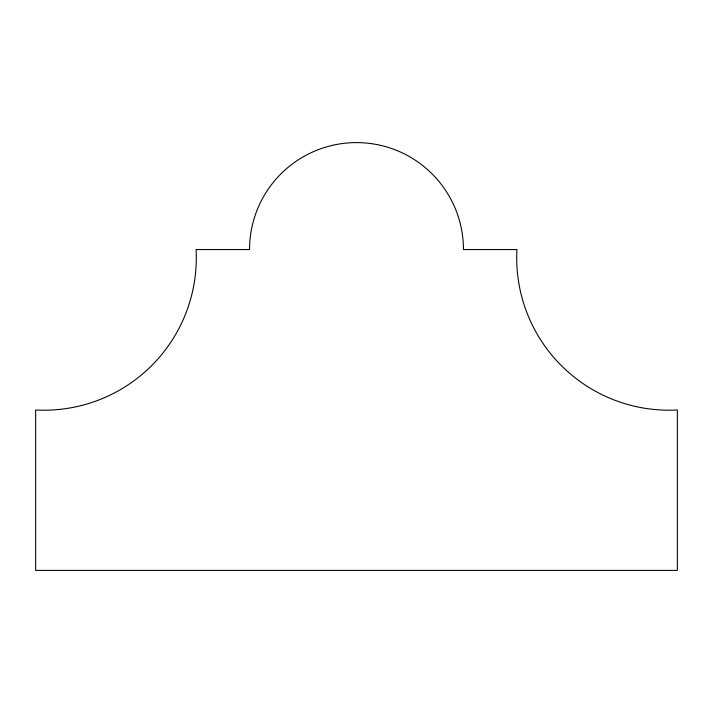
<?xml version="1.0" encoding="UTF-8"?>
<svg xmlns="http://www.w3.org/2000/svg" width="713" height="713" viewBox="0 0 713 713"><rect width="100%" height="100%" fill="white"/><g stroke="black" fill="none" stroke-linecap="round" stroke-linejoin="round"><path stroke-width="1.07" d="M249.55 249.55L196.075 249.55A152.341 152.341 0 0 1 35.65 409.975L35.65 570.4L677.35 570.4L677.35 409.975A152.341 152.341 0 0 1 516.925 249.55L463.45 249.55A106.95 106.95 0 0 0 356.5 142.6A106.95 106.95 0 0 0 249.55 249.55"/></g></svg>
